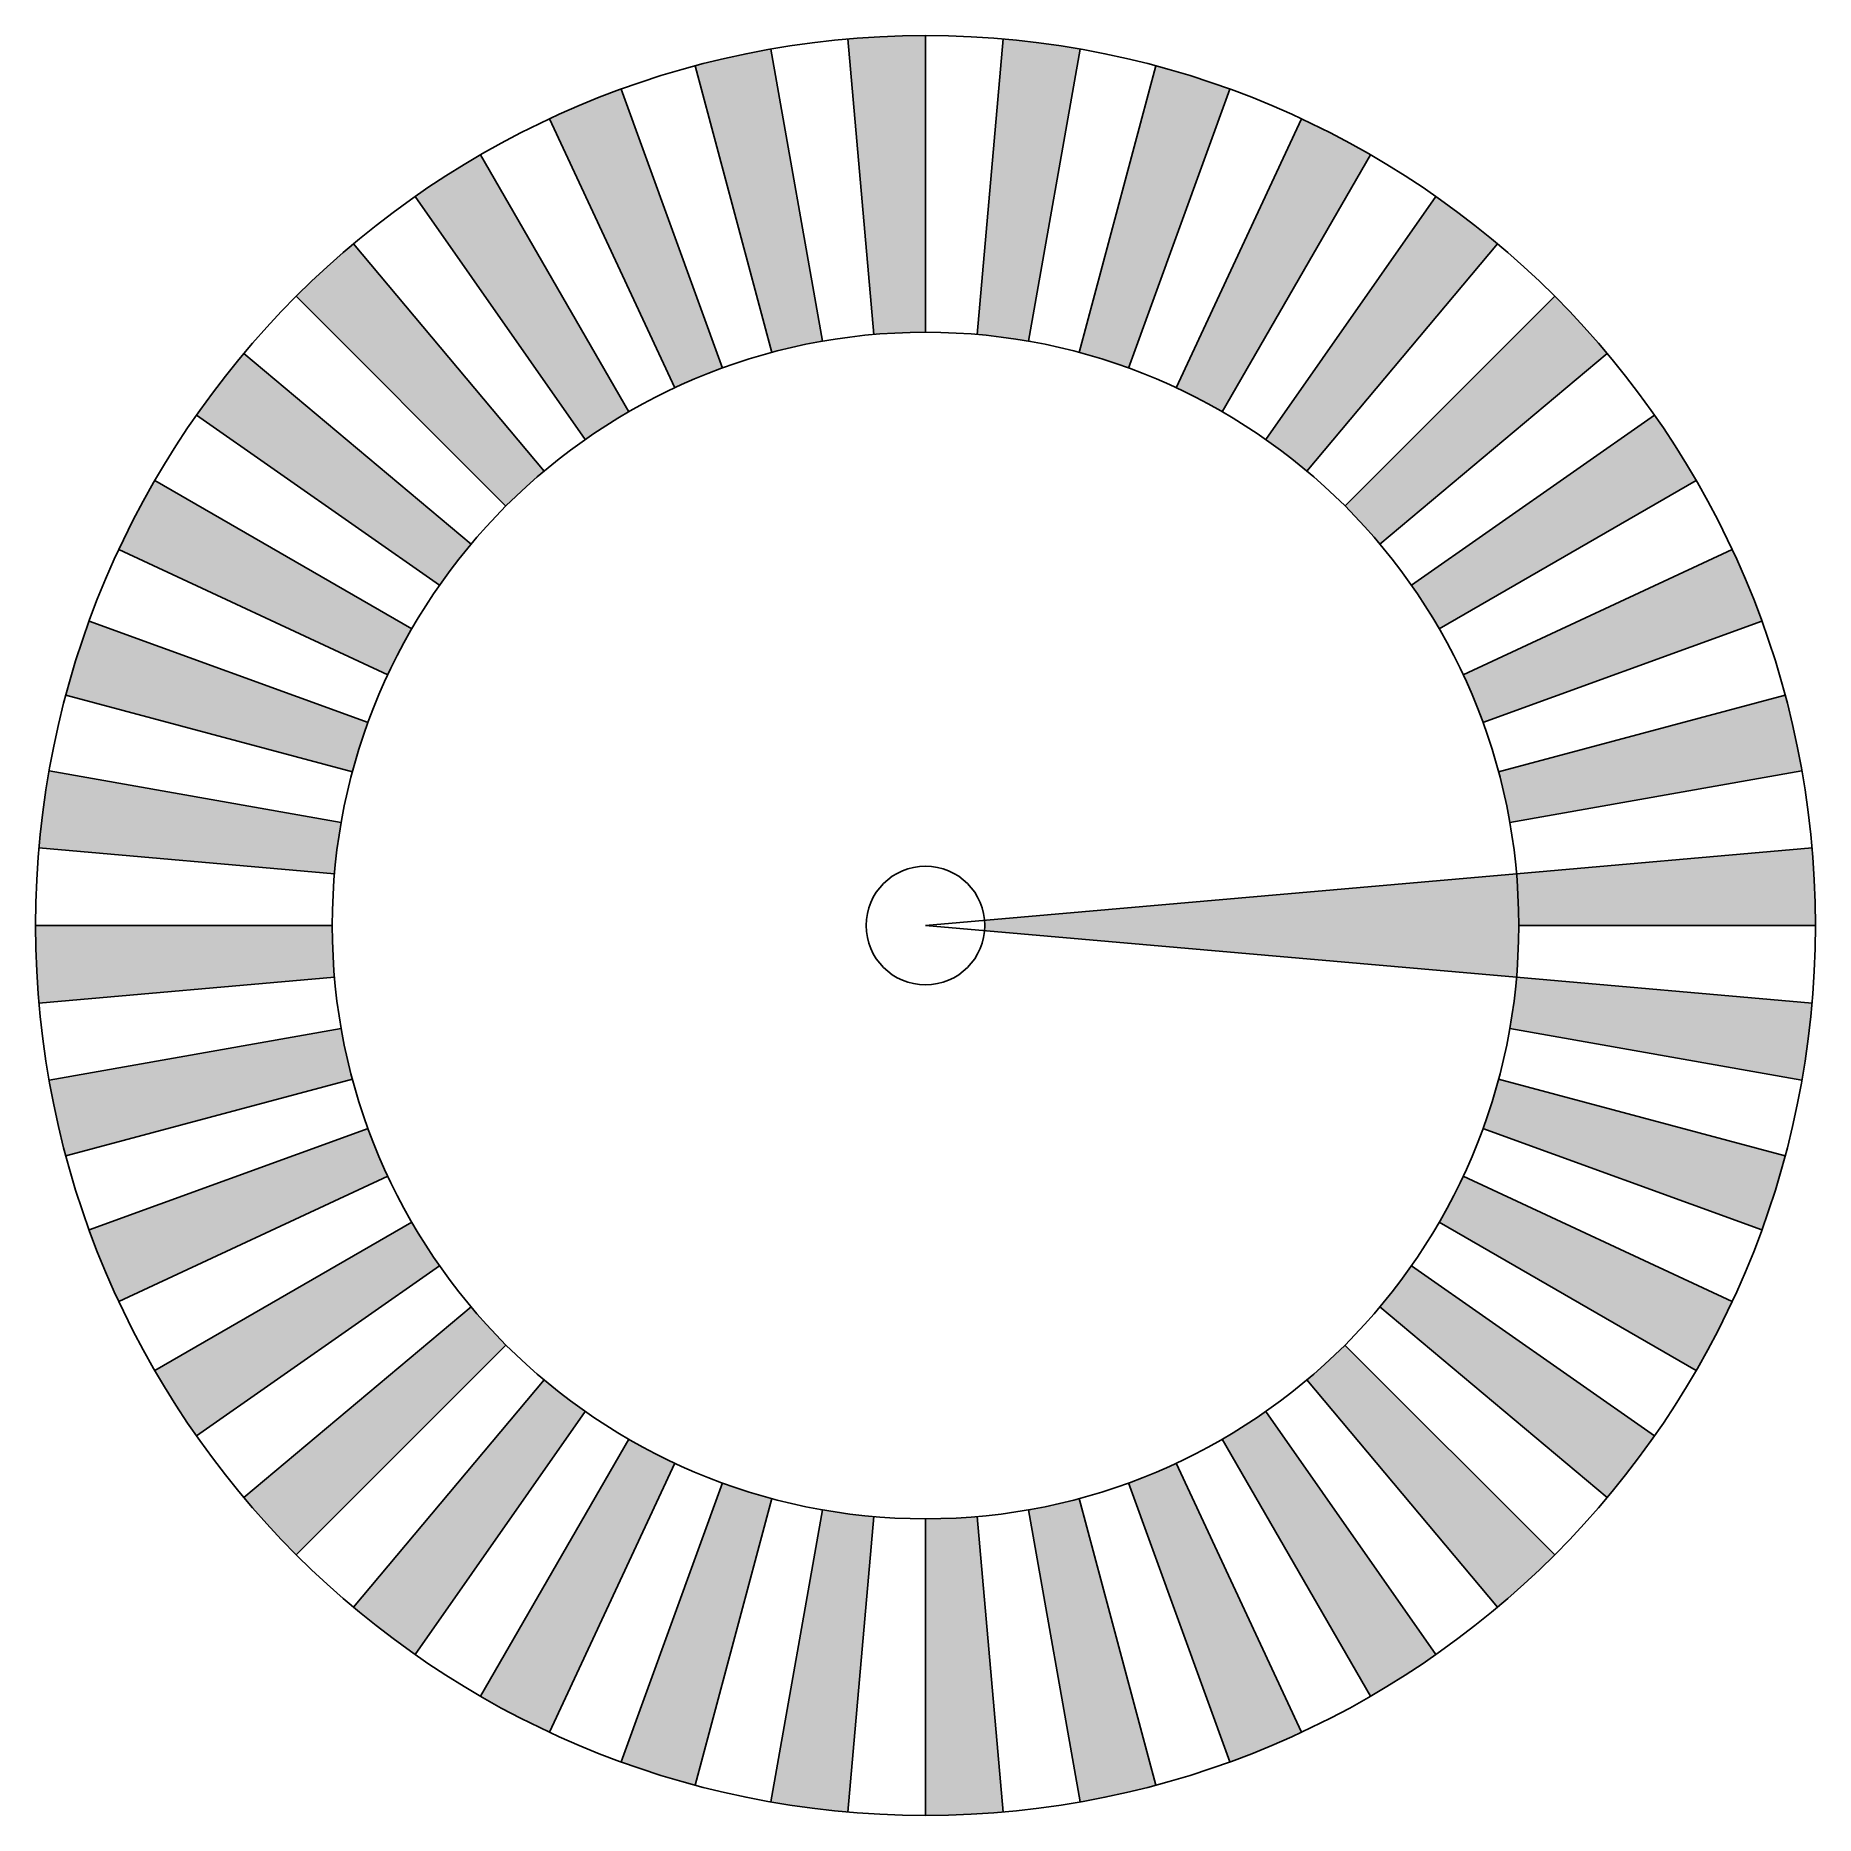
# Model space of a CAD drawing. Header units: millimetres. Extents: x 391.4 to 451.4, y 156.2 to 216.2.
import ezdxf

# ---------------------------------------------------------------- set-up
doc = ezdxf.new("R2010")
doc.units = ezdxf.units.MM

msp = doc.modelspace()

# ---------------------------------------------------------------- hatches: boundary and pattern name
h = msp.add_hatch(color=256)
h.set_gradient(color2=(0, 0, 0), one_color=1)
h.paths.add_polyline_path([(419.608, 206.094), (418.736, 216.056, -0.02182), (421.351, 216.17), (421.351, 206.17, 0.02182)])
h = msp.add_hatch(color=256)
h.set_gradient(color2=(0, 0, 0), one_color=1)
h.paths.add_polyline_path([(423.094, 206.094), (423.966, 216.056, -0.02182), (426.561, 215.714), (424.824, 205.866, 0.02182)])
h = msp.add_hatch(color=256)
h.set_gradient(color2=(0, 0, 0), one_color=1)
h.paths.add_polyline_path([(416.175, 205.489), (413.587, 215.148, -0.02182), (416.142, 215.714), (417.878, 205.866, 0.02182)])
h = msp.add_hatch(color=256)
h.set_gradient(color2=(0, 0, 0), one_color=1)
h.paths.add_polyline_path([(426.527, 205.489), (429.116, 215.148, -0.02182), (431.612, 214.361), (428.191, 204.964, 0.02182)])
h = msp.add_hatch(color=256)
h.set_gradient(color2=(0, 0, 0), one_color=1)
h.paths.add_polyline_path([(412.899, 204.296), (408.673, 213.359, -0.02182), (411.09, 214.361), (414.511, 204.964, 0.02182)])
h = msp.add_hatch(color=256)
h.set_gradient(color2=(0, 0, 0), one_color=1)
h.paths.add_polyline_path([(429.803, 204.296), (434.03, 213.359, -0.02182), (436.351, 212.151), (431.351, 203.491, 0.02182)])
h = msp.add_hatch(color=256)
h.set_gradient(color2=(0, 0, 0), one_color=1)
h.paths.add_polyline_path([(409.88, 202.553), (404.144, 210.745, -0.02182), (406.351, 212.151), (411.351, 203.491, 0.02182)])
h = msp.add_hatch(color=256)
h.set_gradient(color2=(0, 0, 0), one_color=1)
h.paths.add_polyline_path([(432.823, 202.553), (438.558, 210.745, -0.02182), (440.635, 209.151), (434.207, 201.491, 0.02182)])
h = msp.add_hatch(color=256)
h.set_gradient(color2=(0, 0, 0), one_color=1)
h.paths.add_polyline_path([(407.209, 200.312), (400.138, 207.383, -0.02182), (402.067, 209.151), (408.495, 201.491, 0.02182)])
h = msp.add_hatch(color=256)
h.set_gradient(color2=(0, 0, 0), one_color=1)
h.paths.add_polyline_path([(435.493, 200.312), (442.564, 207.383, -0.02182), (444.332, 205.454), (436.672, 199.026, 0.02182)])
h = msp.add_hatch(color=256)
h.set_gradient(color2=(0, 0, 0), one_color=1)
h.paths.add_polyline_path([(404.968, 197.642), (396.777, 203.377, -0.02182), (398.37, 205.454), (406.03, 199.026, 0.02182)])
h = msp.add_hatch(color=256)
h.set_gradient(color2=(0, 0, 0), one_color=1)
h.paths.add_polyline_path([(437.734, 197.642), (445.926, 203.377, -0.02182), (447.332, 201.17), (438.672, 196.17, 0.02182)])
h = msp.add_hatch(color=256)
h.set_gradient(color2=(0, 0, 0), one_color=1)
h.paths.add_polyline_path([(403.225, 194.622), (394.162, 198.849, -0.02182), (395.37, 201.17), (404.031, 196.17, 0.02182)])
h = msp.add_hatch(color=256)
h.set_gradient(color2=(0, 0, 0), one_color=1)
h.paths.add_polyline_path([(439.477, 194.622), (448.54, 198.849, -0.02182), (449.542, 196.431), (440.145, 193.011, 0.02182)])
h = msp.add_hatch(color=256)
h.set_gradient(color2=(0, 0, 0), one_color=1)
h.paths.add_polyline_path([(402.033, 191.346), (392.373, 193.935, -0.02182), (393.16, 196.431), (402.557, 193.011, 0.02182)])
h = msp.add_hatch(color=256)
h.set_gradient(color2=(0, 0, 0), one_color=1)
h.paths.add_polyline_path([(440.67, 191.346), (450.329, 193.935, -0.02182), (450.895, 191.38), (441.047, 189.643, 0.02182)])
h = msp.add_hatch(color=256)
h.set_gradient(color2=(0, 0, 0), one_color=1)
h.paths.add_polyline_path([(401.427, 187.913), (391.465, 188.785, -0.02182), (391.807, 191.38), (401.655, 189.643, 0.02182)])
h = msp.add_hatch(color=256)
h.set_gradient(color2=(0, 0, 0), one_color=1)
h.paths.add_polyline_path([(441.275, 187.913), (451.237, 188.785, -0.02182), (451.351, 186.17), (441.351, 186.17, 0.02182)])
h = msp.add_hatch(color=256)
h.set_gradient(color2=(0, 0, 0), one_color=1)
h.paths.add_polyline_path([(423.343, 186.344), (441.275, 187.913, -0.02182), (441.351, 186.17, -0.02182), (441.275, 184.427), (423.343, 185.996, 0.02182), (423.351, 186.17, 0.02182)])
h = msp.add_hatch(color=256)
h.set_gradient(color2=(0, 0, 0), one_color=1)
h.paths.add_polyline_path([(401.427, 184.427), (391.465, 183.555, -0.02182), (391.351, 186.17), (401.351, 186.17, 0.02182)])
h = msp.add_hatch(color=256)
h.set_gradient(color2=(0, 0, 0), one_color=1)
h.paths.add_polyline_path([(441.275, 184.427), (451.237, 183.555, -0.02182), (450.895, 180.961), (441.047, 182.697, 0.02182)])
h = msp.add_hatch(color=256)
h.set_gradient(color2=(0, 0, 0), one_color=1)
h.paths.add_polyline_path([(402.033, 180.994), (392.373, 178.406, -0.02182), (391.807, 180.961), (401.655, 182.697, 0.02182)])
h = msp.add_hatch(color=256)
h.set_gradient(color2=(0, 0, 0), one_color=1)
h.paths.add_polyline_path([(440.67, 180.994), (450.329, 178.406, -0.02182), (449.542, 175.909), (440.145, 179.33, 0.02182)])
h = msp.add_hatch(color=256)
h.set_gradient(color2=(0, 0, 0), one_color=1)
h.paths.add_polyline_path([(403.225, 177.718), (394.162, 173.492, -0.02182), (393.16, 175.909), (402.557, 179.33, 0.02182)])
h = msp.add_hatch(color=256)
h.set_gradient(color2=(0, 0, 0), one_color=1)
h.paths.add_polyline_path([(439.477, 177.718), (448.54, 173.492, -0.02182), (447.332, 171.17), (438.672, 176.17, 0.02182)])
h = msp.add_hatch(color=256)
h.set_gradient(color2=(0, 0, 0), one_color=1)
h.paths.add_polyline_path([(404.968, 174.699), (396.777, 168.963, -0.02182), (395.37, 171.17), (404.031, 176.17, 0.02182)])
h = msp.add_hatch(color=256)
h.set_gradient(color2=(0, 0, 0), one_color=1)
h.paths.add_polyline_path([(437.734, 174.699), (445.926, 168.963, -0.02182), (444.332, 166.886), (436.672, 173.314, 0.02182)])
h = msp.add_hatch(color=256)
h.set_gradient(color2=(0, 0, 0), one_color=1)
h.paths.add_polyline_path([(407.209, 172.028), (400.138, 164.957, -0.02182), (398.37, 166.886), (406.03, 173.314, 0.02182)])
h = msp.add_hatch(color=256)
h.set_gradient(color2=(0, 0, 0), one_color=1)
h.paths.add_polyline_path([(435.493, 172.028), (442.564, 164.957, -0.02182), (440.635, 163.189), (434.207, 170.849, 0.02182)])
h = msp.add_hatch(color=256)
h.set_gradient(color2=(0, 0, 0), one_color=1)
h.paths.add_polyline_path([(409.88, 169.787), (404.144, 161.596, -0.02182), (402.067, 163.189), (408.495, 170.849, 0.02182)])
h = msp.add_hatch(color=256)
h.set_gradient(color2=(0, 0, 0), one_color=1)
h.paths.add_polyline_path([(432.823, 169.787), (438.558, 161.596, -0.02182), (436.351, 160.189), (431.351, 168.85, 0.02182)])
h = msp.add_hatch(color=256)
h.set_gradient(color2=(0, 0, 0), one_color=1)
h.paths.add_polyline_path([(412.899, 168.044), (408.673, 158.981, -0.02182), (406.351, 160.189), (411.351, 168.85, 0.02182)])
h = msp.add_hatch(color=256)
h.set_gradient(color2=(0, 0, 0), one_color=1)
h.paths.add_polyline_path([(429.803, 168.044), (434.03, 158.981, -0.02182), (431.612, 157.979), (428.191, 167.376, 0.02182)])
h = msp.add_hatch(color=256)
h.set_gradient(color2=(0, 0, 0), one_color=1)
h.paths.add_polyline_path([(416.175, 166.852), (413.587, 157.192, -0.02182), (411.09, 157.979), (414.511, 167.376, 0.02182)])
h = msp.add_hatch(color=256)
h.set_gradient(color2=(0, 0, 0), one_color=1)
h.paths.add_polyline_path([(426.527, 166.852), (429.116, 157.192, -0.02182), (426.561, 156.626), (424.824, 166.474, 0.02182)])
h = msp.add_hatch(color=256)
h.set_gradient(color2=(0, 0, 0), one_color=1)
h.paths.add_polyline_path([(419.608, 166.246), (418.736, 156.284, -0.02182), (416.142, 156.626), (417.878, 166.474, 0.02182)])
h = msp.add_hatch(color=256)
h.set_gradient(color2=(0, 0, 0), one_color=1)
h.paths.add_polyline_path([(423.094, 166.246), (423.966, 156.284, -0.02182), (421.351, 156.17), (421.351, 166.17, 0.02182)])

# ---------------------------------------------------------------- linework, layer by layer
for p, q in [((419.608, 206.094), (418.736, 216.056)), ((421.351, 206.17), (421.351, 216.17)), ((423.094, 206.094), (423.966, 216.056)), ((417.878, 205.866), (416.142, 215.714)), ((424.824, 205.866), (426.561, 215.714)), ((416.175, 205.489), (413.587, 215.148)), ((426.527, 205.489), (429.116, 215.148)), ((414.511, 204.964), (411.09, 214.361)), ((428.191, 204.964), (431.612, 214.361)), ((412.899, 204.296), (408.673, 213.359)), ((429.803, 204.296), (434.03, 213.359)), ((411.351, 203.491), (406.351, 212.151)), ((431.351, 203.491), (436.351, 212.151)), ((409.88, 202.553), (404.144, 210.745)), ((432.823, 202.553), (438.558, 210.745)), ((408.495, 201.491), (402.067, 209.151)), ((434.207, 201.491), (440.635, 209.151)), ((407.209, 200.312), (400.138, 207.383)), ((435.493, 200.312), (442.564, 207.383)), ((406.03, 199.026), (398.37, 205.454)), ((436.672, 199.026), (444.332, 205.454)), ((404.968, 197.642), (396.777, 203.377)), ((437.734, 197.642), (445.926, 203.377)), ((404.031, 196.17), (395.37, 201.17)), ((438.672, 196.17), (447.332, 201.17)), ((403.225, 194.622), (394.162, 198.849)), ((439.477, 194.622), (448.54, 198.849)), ((402.557, 193.011), (393.16, 196.431)), ((440.145, 193.011), (449.542, 196.431)), ((402.033, 191.346), (392.373, 193.935)), ((440.67, 191.346), (450.329, 193.935)), ((401.655, 189.643), (391.807, 191.38)), ((441.047, 189.643), (450.895, 191.38)), ((401.427, 187.913), (391.465, 188.785)), ((441.275, 187.913), (451.237, 188.785)), ((421.351, 186.17), (441.275, 187.913)), ((401.351, 186.17), (391.351, 186.17)), ((421.351, 186.17), (441.275, 184.427)), ((441.351, 186.17), (451.351, 186.17)), ((401.427, 184.427), (391.465, 183.555)), ((441.275, 184.427), (451.237, 183.555)), ((401.655, 182.697), (391.807, 180.961)), ((441.047, 182.697), (450.895, 180.961)), ((402.033, 180.994), (392.373, 178.406)), ((440.67, 180.994), (450.329, 178.406)), ((402.557, 179.33), (393.16, 175.909)), ((440.145, 179.33), (449.542, 175.909)), ((403.225, 177.718), (394.162, 173.492)), ((439.477, 177.718), (448.54, 173.492)), ((404.031, 176.17), (395.37, 171.17)), ((438.672, 176.17), (447.332, 171.17)), ((404.968, 174.699), (396.777, 168.963)), ((437.734, 174.699), (445.926, 168.963)), ((406.03, 173.314), (398.37, 166.886)), ((436.672, 173.314), (444.332, 166.886)), ((407.209, 172.028), (400.138, 164.957)), ((435.493, 172.028), (442.564, 164.957)), ((408.495, 170.849), (402.067, 163.189)), ((434.207, 170.849), (440.635, 163.189)), ((409.88, 169.787), (404.144, 161.596)), ((432.823, 169.787), (438.558, 161.596)), ((411.351, 168.85), (406.351, 160.189)), ((431.351, 168.85), (436.351, 160.189)), ((412.899, 168.044), (408.673, 158.981)), ((429.803, 168.044), (434.03, 158.981)), ((414.511, 167.376), (411.09, 157.979)), ((416.175, 166.852), (413.587, 157.192)), ((426.527, 166.852), (429.116, 157.192)), ((428.191, 167.376), (431.612, 157.979)), ((417.878, 166.474), (416.142, 156.626)), ((419.608, 166.246), (418.736, 156.284)), ((423.094, 166.246), (423.966, 156.284)), ((424.824, 166.474), (426.561, 156.626)), ((421.351, 166.17), (421.351, 156.17))]:
    msp.add_line(p, q)
for radius in [30, 20, 2]:
    msp.add_circle((421.351, 186.17), radius)

doc.saveas('drawing.dxf')
